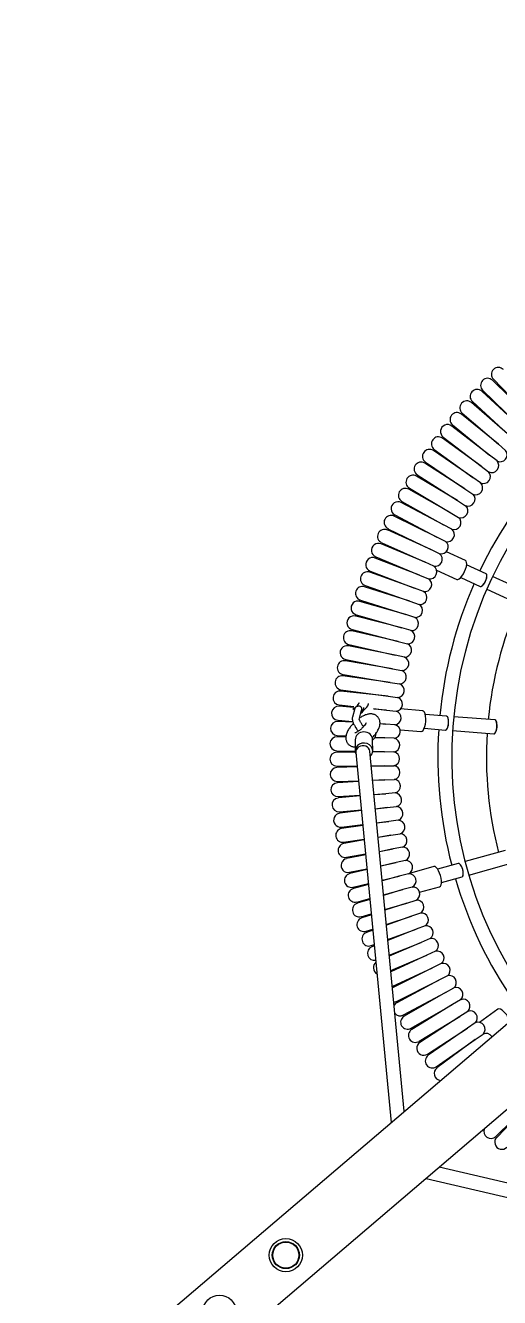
# Model space of a CAD drawing. Header units: millimetres. Extents: x 246416442 to 246896683, y 7418963194 to 7419503218.
# Drawn here: x 246850904 to 246851447, y 7419442122 to 7419443582 of the extents above; entities that cross this region are included whole.
import ezdxf
from ezdxf.lldxf.tags import DXFTag

# ---------------------------------------------------------------- set-up
doc = ezdxf.new("R2010")
doc.units = ezdxf.units.MM
doc.linetypes.add('DASHED2', pattern=[9.525, 6.35, -3.175])
for name, color, linetype in [('L-EDGE-CONCRETE', 1, 'CONCRETE_EDGE_SHORT'), ('L-Hatch Boundary', 1, 'Continuous'), ('L-ST-SHADE-SAIL', 5, 'DASHED2'), ('L-X-E-PLAY', 9, 'Continuous')]:
    doc.layers.add(name, color=color, linetype=linetype)
doc.layers.add('L-SUB-SOIL DRAINAGE', color=170, linetype='SUBSOIL', lineweight=20)
doc.styles.get("Standard").update_dxf_attribs({"font": 'arial.ttf'})
doc.linetypes.add('CONCRETE_EDGE_SHORT', pattern='A,0.5,-0.2,["CE",Standard,S=0.1,R=0,X=-0.05,Y=-0.05],-0.2', length=0.9)
tags = doc.linetypes.add('SUBSOIL', pattern='A,12.7,-5.08,["SSD",Standard,S=2.54,R=0,X=-2.54,Y=-1.27],-6.35', length=24.13).pattern_tags.tags
tags[6] = DXFTag(74, 10)

# ---------------------------------------------------------------- blocks, each defined once
blk = doc.blocks.new('Bird Nest Swing - Moduplay')
at = {"layer": 'L-X-E-PLAY', "lineweight": 25}
for p, q in [((40.8838, 32.7936), (40.8838, 35.2132)), ((40.9588, 35.2098), (40.9588, 32.7902)), ((40.3111, 33.9537), (40.3656, 33.9573)), ((40.3656, 33.9573), (40.3112, 33.9522)), ((40.3127, 33.9362), (40.3671, 33.9414)), ((40.3671, 33.9414), (40.3129, 33.9347)), ((40.3149, 33.9188), (40.3691, 33.9255)), ((40.3691, 33.9255), (40.3151, 33.9173)), ((40.3175, 33.9014), (40.3715, 33.9097)), ((40.3715, 33.9097), (40.3177, 33.8999)), ((40.3823, 33.9115), (40.3715, 33.9097)), ((40.3206, 33.8842), (40.3743, 33.8939)), ((40.3743, 33.8939), (40.3209, 33.8826)), ((40.3851, 33.8961), (40.3743, 33.8939)), ((40.3242, 33.867), (40.3777, 33.8783)), ((40.3777, 33.8783), (40.3246, 33.8654)), ((40.3777, 33.8783), (40.3883, 33.8807)), ((40.3283, 33.8499), (40.3814, 33.8627)), ((40.3814, 33.8627), (40.3287, 33.8484)), ((40.392, 33.8655), (40.3814, 33.8627)), ((40.3329, 33.8329), (40.3856, 33.8473)), ((40.3856, 33.8473), (40.3334, 33.8314)), ((40.3856, 33.8473), (40.3962, 33.8503)), ((40.338, 33.8161), (40.3903, 33.832)), ((40.3903, 33.832), (40.3385, 33.8146)), ((40.3903, 33.832), (40.4007, 33.8353)), ((40.5259, 33.8262), (40.4827, 33.806)), ((40.3436, 33.7995), (40.3954, 33.8168)), ((40.3954, 33.8168), (40.3441, 33.798)), ((40.3954, 33.8168), (40.4057, 33.8205)), ((40.4895, 33.7915), (40.5327, 33.8117)), ((40.3496, 33.783), (40.4009, 33.8018)), ((40.4009, 33.8018), (40.3502, 33.7815)), ((40.4111, 33.8057), (40.4009, 33.8018)), ((40.4754, 33.8026), (40.4531, 33.7922)), ((40.3561, 33.7666), (40.4068, 33.787)), ((40.4069, 33.787), (40.3567, 33.7652)), ((40.417, 33.7912), (40.4068, 33.787)), ((40.4485, 33.7945), (40.4266, 33.7843)), ((40.4599, 33.7777), (40.4822, 33.7881)), ((40.3631, 33.7505), (40.4132, 33.7723)), ((40.4132, 33.7723), (40.3638, 33.7491)), ((40.4232, 33.7768), (40.4132, 33.7723)), ((40.4356, 33.762), (40.4586, 33.7727)), ((40.3706, 33.7346), (40.42, 33.7578)), ((40.42, 33.7578), (40.3712, 33.7332)), ((40.4299, 33.7626), (40.42, 33.7578)), ((40.3785, 33.7189), (40.4272, 33.7435)), ((40.4272, 33.7435), (40.3792, 33.7175)), ((40.4272, 33.7435), (40.4369, 33.7486)), ((40.3868, 33.7034), (40.4348, 33.7294)), ((40.4348, 33.7294), (40.3876, 33.7021)), ((40.4444, 33.7348), (40.4348, 33.7294)), ((40.3956, 33.6882), (40.4428, 33.7156)), ((40.4428, 33.7156), (40.3964, 33.6869)), ((40.4428, 33.7156), (40.4523, 33.7212)), ((40.4605, 33.7079), (40.4513, 33.702)), ((40.4048, 33.6733), (40.4513, 33.702)), ((40.4513, 33.702), (40.4056, 33.6719)), ((40.4691, 33.6948), (40.46, 33.6886)), ((40.6098, 33.7015), (40.5761, 33.6678)), ((40.4144, 33.6586), (40.46, 33.6886)), ((40.46, 33.6886), (40.4153, 33.6573)), ((40.4692, 33.6755), (40.4781, 33.6819)), ((40.5874, 33.6565), (40.6211, 33.6902)), ((40.4245, 33.6442), (40.4692, 33.6755)), ((40.4692, 33.6755), (40.4254, 33.6429)), ((40.4875, 33.6693), (40.4788, 33.6627)), ((40.4349, 33.6301), (40.4788, 33.6627)), ((40.4788, 33.6627), (40.4359, 33.6288)), ((40.4458, 33.6163), (40.4887, 33.6501)), ((40.4887, 33.6501), (40.4468, 33.615)), ((40.4887, 33.6501), (40.4972, 33.657)), ((40.5704, 33.6621), (40.553, 33.6447)), ((40.5643, 33.6334), (40.5817, 33.6508)), ((40.4571, 33.6028), (40.4989, 33.6378)), ((40.4989, 33.6378), (40.4581, 33.6016)), ((40.4989, 33.6378), (40.5073, 33.645)), ((40.5479, 33.6452), (40.5298, 33.6272)), ((40.4687, 33.5896), (40.5096, 33.6259)), ((40.5096, 33.6259), (40.4698, 33.5885)), ((40.5096, 33.6259), (40.5177, 33.6332)), ((40.5205, 33.6142), (40.5284, 33.6218)), ((40.5478, 33.6112), (40.5648, 33.6283)), ((40.5094, 33.6038), (40.5205, 33.6142)), ((40.5205, 33.6142), (40.5101, 33.6038)), ((40.5395, 33.6107), (40.5318, 33.6029)), ((40.7313, 33.613), (40.7111, 33.5699)), ((40.7256, 33.5631), (40.7458, 33.6063)), ((40.5073, 33.5844), (40.5019, 33.5923)), ((40.5274, 33.5984), (40.5318, 33.6029)), ((40.5318, 33.6029), (40.5275, 33.5983)), ((40.5358, 33.5838), (40.5434, 33.5918)), ((40.5434, 33.5918), (40.536, 33.5835)), ((40.5508, 33.5999), (40.5434, 33.5918)), ((40.4807, 33.5768), (40.4931, 33.5884)), ((40.4934, 33.5872), (40.4818, 33.5757)), ((40.4931, 33.5643), (40.505, 33.5762)), ((40.494, 33.5861), (40.4963, 33.5862)), ((40.4953, 33.5877), (40.5013, 33.579)), ((40.5353, 33.5847), (40.5326, 33.5887)), ((40.5458, 33.5716), (40.5359, 33.5799)), ((40.5463, 33.5711), (40.5553, 33.5812)), ((40.5553, 33.5812), (40.5466, 33.5708)), ((40.5625, 33.5894), (40.5553, 33.5812)), ((40.5676, 33.5708), (40.5745, 33.5793)), ((40.5061, 33.5758), (40.4942, 33.5632)), ((40.523, 33.5646), (40.5329, 33.5564)), ((40.8838, 33.3307), (40.5439, 33.5689)), ((40.5577, 33.5592), (40.5676, 33.5708)), ((40.5676, 33.5708), (40.5581, 33.559)), ((40.5801, 33.5609), (40.5868, 33.5695)), ((40.7077, 33.5626), (40.6973, 33.5403)), ((41.2985, 33.5701), (40.9588, 33.3196)), ((40.5058, 33.5522), (40.5128, 33.5595)), ((40.5136, 33.5586), (40.507, 33.5512)), ((40.5189, 33.5405), (40.533, 33.5562)), ((40.5338, 33.5557), (40.5201, 33.5395)), ((40.5323, 33.5291), (40.5474, 33.547)), ((40.5347, 33.5558), (40.8838, 33.3112)), ((40.5712, 33.5498), (40.5801, 33.5609)), ((40.5801, 33.5609), (40.5716, 33.5495)), ((40.5847, 33.5403), (40.5929, 33.5512)), ((40.5929, 33.5513), (40.585, 33.5401)), ((40.5993, 33.5601), (40.5929, 33.5512)), ((40.6059, 33.542), (40.6121, 33.551)), ((40.7118, 33.5335), (40.7222, 33.5558)), ((40.9588, 33.2997), (41.308, 33.5572)), ((40.5481, 33.5464), (40.5335, 33.5281)), ((40.546, 33.5182), (40.5612, 33.5372)), ((40.5619, 33.5367), (40.5473, 33.5172)), ((40.5981, 33.5309), (40.6059, 33.542)), ((40.6059, 33.542), (40.5984, 33.5307)), ((40.6115, 33.5215), (40.6192, 33.5331)), ((40.6192, 33.5331), (40.6118, 33.5213)), ((40.6252, 33.5424), (40.6192, 33.5331)), ((40.6328, 33.5247), (40.6385, 33.5341)), ((40.6923, 33.539), (40.68, 33.5125)), ((40.56, 33.5076), (40.575, 33.5275)), ((40.5757, 33.5271), (40.5613, 33.5067)), ((40.5744, 33.4974), (40.5888, 33.5179)), ((40.625, 33.5121), (40.6328, 33.5247)), ((40.6328, 33.5247), (40.6253, 33.5119)), ((40.652, 33.5261), (40.6466, 33.5166)), ((40.6658, 33.5186), (40.6607, 33.5089)), ((40.704, 33.5073), (40.7141, 33.5288)), ((40.5895, 33.5174), (40.5757, 33.4965)), ((40.589, 33.4877), (40.6026, 33.5082)), ((40.6034, 33.5077), (40.5903, 33.4868)), ((40.6385, 33.5026), (40.6466, 33.5166)), ((40.6466, 33.5166), (40.6388, 33.5024)), ((40.652, 33.4931), (40.6607, 33.5089)), ((40.6607, 33.5089), (40.6524, 33.4928)), ((40.6797, 33.5115), (40.6749, 33.5016)), ((40.6939, 33.5047), (40.6894, 33.4948)), ((40.6039, 33.4783), (40.6165, 33.4985)), ((40.6172, 33.498), (40.6052, 33.4775)), ((40.619, 33.4695), (40.6303, 33.4888)), ((40.6657, 33.4836), (40.6749, 33.5016)), ((40.6749, 33.5016), (40.6662, 33.4832)), ((40.6747, 33.5012), (40.6738, 33.4994)), ((40.6794, 33.4739), (40.6894, 33.4948)), ((40.6894, 33.4948), (40.68, 33.4735)), ((40.704, 33.4883), (40.7083, 33.4984)), ((40.7228, 33.4925), (40.7188, 33.4823)), ((40.8644, 33.4886), (40.8621, 33.4626)), ((40.6311, 33.4883), (40.6204, 33.4687)), ((40.6344, 33.461), (40.6443, 33.479)), ((40.6451, 33.4784), (40.6358, 33.4603)), ((40.6934, 33.4642), (40.704, 33.4883)), ((40.704, 33.4883), (40.694, 33.4637)), ((40.7074, 33.4543), (40.7188, 33.4823)), ((40.7188, 33.4823), (40.7082, 33.4538)), ((40.7217, 33.4443), (40.7338, 33.4767)), ((40.7338, 33.4767), (40.7226, 33.4437)), ((40.7375, 33.487), (40.7338, 33.4767)), ((40.7523, 33.482), (40.749, 33.4715)), ((40.7673, 33.4773), (40.7642, 33.4668)), ((40.6501, 33.453), (40.6583, 33.4692)), ((40.6592, 33.4686), (40.6515, 33.4523)), ((40.6659, 33.4454), (40.6725, 33.4593)), ((40.7362, 33.4341), (40.749, 33.4715)), ((40.749, 33.4715), (40.7372, 33.4334)), ((40.7509, 33.4238), (40.7642, 33.4668)), ((40.7642, 33.4668), (40.7521, 33.423)), ((40.766, 33.4133), (40.7797, 33.4625)), ((40.7797, 33.4625), (40.7672, 33.4124)), ((40.7824, 33.4731), (40.7797, 33.4625)), ((40.7977, 33.4694), (40.7952, 33.4587)), ((40.8108, 33.4553), (40.813, 33.466)), ((40.8284, 33.4631), (40.8265, 33.4523)), ((40.8439, 33.4607), (40.8424, 33.4498)), ((40.6734, 33.4586), (40.6673, 33.4448)), ((40.682, 33.4383), (40.6868, 33.4492)), ((40.6878, 33.4485), (40.6834, 33.4377)), ((40.7821, 33.4057), (40.7952, 33.4587)), ((40.7952, 33.4587), (40.7836, 33.4053)), ((40.7992, 33.4019), (40.8108, 33.4553)), ((40.8108, 33.4553), (40.8008, 33.4016)), ((40.8165, 33.3987), (40.8265, 33.4523)), ((40.8265, 33.4523), (40.818, 33.3984)), ((40.8338, 33.3959), (40.8424, 33.4498)), ((40.8424, 33.4498), (40.8354, 33.3957)), ((40.8513, 33.3936), (40.8582, 33.4478)), ((40.8582, 33.4478), (40.8528, 33.3935)), ((40.8595, 33.4587), (40.8582, 33.4478)), ((40.8687, 33.3919), (40.8741, 33.4462)), ((40.8741, 33.4462), (40.8703, 33.3917)), ((40.8741, 33.4462), (40.8751, 33.4571)), ((40.974, 33.3919), (40.97, 33.4464)), ((40.97, 33.4464), (40.9756, 33.392)), ((40.6983, 33.4317), (40.7013, 33.4391)), ((40.7024, 33.4383), (40.6997, 33.4311)), ((40.7147, 33.4255), (40.7159, 33.4288)), ((40.7172, 33.4279), (40.7162, 33.425))]:
    blk.add_line(p, q, dxfattribs=at)
for centre, radius in [((40.9213, 33.1204), 0.019), ((40.9213, 33.1204), 0.0155), ((40.9213, 33.1204), 0.015), ((40.9213, 33.1204), 0.015), ((40.9213, 33.0204), 0.019)]:
    blk.add_circle(centre, radius, dxfattribs=at)
for centre, radius, start, end in [((40.9213, 34.0017), 0.4802, 94.4787, 265.5213), ((40.3106, 33.9617), 0.008, 93.7423, 273.7423), ((40.312, 33.9442), 0.008, 95.3868, 275.3868), ((40.9213, 34.0017), 0.4962, 185.9175, 204.0729), ((40.3139, 33.9268), 0.008, 97.0314, 277.0314), ((40.3163, 33.9093), 0.008, 98.6761, 278.6761), ((40.3192, 33.892), 0.008, 100.3206, 280.3206), ((40.3821, 33.9035), 0.008, 291.6825, 88.9524), ((40.3226, 33.8748), 0.008, 101.9653, 281.9653), ((40.3852, 33.8881), 0.008, 293.3224, 90.6036), ((40.3887, 33.8727), 0.008, 294.9636, 92.2529), ((40.3265, 33.8577), 0.008, 103.6098, 283.6098), ((40.3926, 33.8575), 0.008, 296.606, 93.9009), ((40.3308, 33.8406), 0.008, 105.2545, 285.2545), ((40.3969, 33.8424), 0.008, 298.2778, 95.5475), ((40.3357, 33.8238), 0.008, 106.8991, 286.8991), ((40.4017, 33.8274), 0.008, 299.894, 97.1653), ((40.341, 33.807), 0.008, 108.5437, 288.5437), ((40.4069, 33.8126), 0.008, 301.5627, 98.8381), ((40.3469, 33.7905), 0.008, 110.1883, 290.1883), ((40.4126, 33.7979), 0.008, 303.1849, 100.4587), ((40.9213, 34.0017), 0.4405, 206.0357, 223.9594), ((40.3532, 33.7741), 0.008, 111.8328, 291.8328), ((40.4186, 33.7834), 0.008, 304.8435, 102.1255), ((40.9213, 34.0017), 0.4962, 205.9204, 224.0762), ((40.4251, 33.769), 0.008, 306.4901, 103.7562), ((40.3599, 33.7579), 0.008, 113.4775, 293.4775), ((40.432, 33.7549), 0.008, 308.1173, 105.3989), ((40.3672, 33.7418), 0.008, 115.1221, 295.1221), ((40.4393, 33.7409), 0.008, 309.7599, 107.0607), ((40.3749, 33.726), 0.008, 116.7667, 296.7667), ((40.447, 33.7272), 0.008, 311.4117, 108.7074), ((40.383, 33.7105), 0.008, 118.4113, 298.4113), ((40.455, 33.7137), 0.008, 313.06, 110.3448), ((40.4635, 33.7004), 0.008, 314.7028, 111.9857), ((40.3916, 33.6952), 0.008, 120.0558, 300.0558), ((40.4723, 33.6874), 0.008, 316.3381, 113.6322), ((40.4006, 33.6801), 0.008, 121.7005, 301.7005), ((40.4815, 33.6747), 0.008, 317.9949, 115.2859), ((40.9213, 34.0017), 0.4405, 226.0406, 243.9643), ((40.41, 33.6653), 0.008, 123.345, 303.345), ((40.4911, 33.6622), 0.008, 319.6584, 116.9185), ((40.4199, 33.6507), 0.008, 124.9897, 304.9897), ((40.501, 33.65), 0.008, 321.2874, 118.5442), ((40.4302, 33.6365), 0.008, 126.6343, 306.6343), ((40.5113, 33.6381), 0.008, 322.9236, 120.2043), ((40.5219, 33.6264), 0.008, 324.5649, 121.8573), ((40.9213, 34.0017), 0.4962, 225.9238, 244.0796), ((40.4409, 33.6225), 0.008, 128.2789, 308.2789), ((40.5328, 33.6151), 0.008, 326.2081, 123.5051), ((40.4519, 33.6089), 0.008, 129.9236, 309.9236), ((40.5441, 33.6042), 0.008, 327.8523, 125.1513), ((40.4634, 33.5956), 0.008, 131.568, 311.568), ((40.5556, 33.5935), 0.008, 329.4984, 126.7962), ((40.5675, 33.5832), 0.008, 331.1457, 128.4393), ((40.4752, 33.5826), 0.008, 133.2127, 313.2127), ((40.5797, 33.5732), 0.008, 332.798, 130.0812), ((40.4874, 33.57), 0.008, 134.8573, 314.8573), ((40.5, 33.5577), 0.008, 136.5019, 316.5019), ((40.5921, 33.5636), 0.008, 334.4572, 131.7181), ((40.6048, 33.5543), 0.008, 336.0872, 133.3482), ((40.5129, 33.5458), 0.008, 138.1466, 318.1466), ((40.6178, 33.5454), 0.008, 337.7185, 135.0072), ((40.9213, 34.0017), 0.4962, 245.9271, 264.0825), ((40.5262, 33.5343), 0.008, 139.791, 319.791), ((40.631, 33.5369), 0.008, 339.3701, 136.6652), ((40.6445, 33.5287), 0.008, 341.0197, 138.3028), ((40.5398, 33.5231), 0.008, 141.4357, 321.4357), ((40.6581, 33.521), 0.008, 342.6652, 139.9425), ((40.672, 33.5136), 0.008, 344.3044, 141.5862), ((40.5536, 33.5124), 0.008, 143.0803, 323.0803), ((40.5678, 33.502), 0.008, 144.7249, 324.7249), ((40.6862, 33.5067), 0.008, 345.9473, 143.236), ((40.7005, 33.5001), 0.008, 347.6068, 144.8825), ((40.5823, 33.4921), 0.008, 146.3695, 326.3695), ((40.7149, 33.494), 0.008, 349.2341, 146.5122), ((40.7296, 33.4883), 0.008, 350.8991, 148.1741), ((40.7444, 33.483), 0.008, 352.538, 149.7984), ((40.5971, 33.4826), 0.008, 148.0141, 328.0141), ((40.6121, 33.4735), 0.008, 149.6587, 329.6587), ((40.7594, 33.4781), 0.008, 354.1819, 151.4485), ((40.7745, 33.4737), 0.008, 355.8233, 153.094), ((40.7897, 33.4697), 0.008, 357.4636, 154.7416), ((40.805, 33.4661), 0.008, 359.1018, 156.3907), ((40.6274, 33.4648), 0.008, 151.3032, 331.3032), ((40.6429, 33.4566), 0.008, 152.9479, 332.9479), ((40.8204, 33.463), 0.008, 0.7657, 158.0415), ((40.8359, 33.4604), 0.008, 2.3882, 159.6669), ((40.8515, 33.4581), 0.008, 4.0322, 161.3336), ((40.8671, 33.4564), 0.008, 5.6955, 162.9786), ((40.8828, 33.455), 0.008, 82.8866, 164.6047), ((40.6587, 33.4489), 0.008, 154.5925, 334.5925), ((40.6747, 33.4416), 0.008, 156.2371, 336.2371), ((40.6908, 33.4347), 0.008, 157.8817, 337.8817), ((40.7072, 33.4283), 0.008, 159.5263, 339.5263), ((40.7238, 33.4224), 0.008, 161.171, 330.2416), ((40.7405, 33.417), 0.008, 178.4012, 291.5435), ((40.7743, 33.4076), 0.008, 324.0677, 346.1047), ((40.7914, 33.4036), 0.008, 167.7493, 201.7676), ((40.7914, 33.4036), 0.008, 268.1771, 347.7493), ((40.8086, 33.4001), 0.008, 169.394, 349.394), ((40.8259, 33.3971), 0.008, 171.0385, 351.0385), ((40.8433, 33.3947), 0.008, 172.6831, 352.6831), ((40.8608, 33.3927), 0.008, 174.3277, 354.3277), ((40.8783, 33.3912), 0.008, 175.9723, 313.2941), ((40.966, 33.3913), 0.008, 204.6332, 4.1953), ((40.9835, 33.3928), 0.008, 185.8399, 5.8399)]:
    blk.add_arc(centre, radius, start, end, dxfattribs=at)
for centre, major_axis, ratio, start_param, end_param in [((40.4535, 33.7836), (0.0051, -0.0109), 0.370826, 0, 3.141593), ((40.4788, 33.7954), (0.00338, -0.00725), 0.370826, 0, 3.141593), ((40.4788, 33.7954), (-0.00338, 0.00725), 0.370826, 3.141593, 6.283185), ((40.4114, 33.764), (-0.0051, 0.0109), 0.370826, 0.945187, 0.97075), ((40.4114, 33.764), (-0.00338, 0.00725), 0.370826, 0.513159, 0.559468), ((40.4114, 33.764), (-0.00338, 0.00725), 0.370826, -0.558008, -0.53299), ((40.4114, 33.764), (-0.0051, 0.0109), 0.370826, -3.835864, -3.805783), ((40.6154, 33.6958), (0.00566, -0.00566), 0.37076, 0, 3.141593), ((40.6154, 33.6958), (-0.00566, 0.00566), 0.331502, 3.141593, 6.283185), ((40.576, 33.6564), (-0.00566, 0.00566), 0.37076, 3.141593, 6.283185), ((40.576, 33.6564), (0.00566, -0.00566), 0.37076, 0, 3.141593), ((40.5563, 33.6367), (0.00849, -0.00849), 0.37076, 0, 3.141593), ((40.5235, 33.6039), (-0.00849, 0.00849), 0.37076, 0.639021, 0.66971), ((40.4938, 33.5911), (0.00021, -0.005), 0.192118, 0, 3.141593), ((40.5016, 33.5914), (0.0005, -0.012), 0.192118, 1.375451, 3.141593), ((40.5016, 33.5914), (-0.00021, 0.005), 0.192118, 4.661105, 6.283185), ((40.5235, 33.6039), (-0.00566, 0.00566), 0.37076, 3.718886, 3.741505), ((40.5295, 33.5723), (-0.00644, -0.00765), 0.903433, 3.141593, 6.283185), ((40.5393, 33.564), (0.00644, 0.00765), 0.903433, 0, 3.584512), ((40.5393, 33.5623), (0.00459, 0.00655), 0.886149, 0, 3.141593), ((40.5393, 33.564), (0.00644, 0.00765), 0.903433, 5.521742, 6.283185), ((40.715, 33.5592), (0.00725, -0.00338), 0.370826, 0, 3.141593), ((40.715, 33.5592), (-0.00725, 0.00338), 0.370826, 3.141593, 6.283185), ((40.7032, 33.5339), (0.0109, -0.0051), 0.370826, 0, 3.141593), ((40.8763, 33.4875), (-0.012, 0.001), 0.371015, 4.074273, 6.283185), ((40.6836, 33.4918), (-0.0109, 0.0051), 0.370826, -4.376786, -4.353183), ((40.6836, 33.4918), (-0.00725, 0.00338), 0.370826, -4.194071, -4.162205), ((40.8723, 33.4413), (0.012, -0.001), 0.371015, -1.460978, -1.438045), ((40.8723, 33.4413), (0.00797, -0.0007), 0.371015, -1.403478, -1.374233)]:
    blk.add_ellipse(centre, major_axis=major_axis, ratio=ratio, start_param=start_param, end_param=end_param, dxfattribs=at)
for points, knots in [([(40.4948, 33.5897), (40.4948, 33.5902), (40.4949, 33.5908), (40.4953, 33.5918), (40.4955, 33.5923), (40.4961, 33.5931), (40.4965, 33.5935), (40.4973, 33.594), (40.4978, 33.5942), (40.4986, 33.5943), (40.4989, 33.5942), (40.4995, 33.5941), (40.4997, 33.594), (40.5005, 33.5937), (40.5009, 33.5933), (40.5015, 33.5927), (40.5017, 33.5925), (40.5019, 33.5923)], [0, 0, 0, 0, 0.152887, 0.152887, 0.305774, 0.305774, 0.458661, 0.458661, 0.611548, 0.611548, 0.687991, 0.687991, 0.764435, 0.764435, 0.917322, 0.917322, 1, 1, 1, 1]), ([(40.5339, 33.5812), (40.5338, 33.5819), (40.5336, 33.5833), (40.5333, 33.5855), (40.5329, 33.5876), (40.5323, 33.5897), (40.5316, 33.5918), (40.5307, 33.5938), (40.5297, 33.5956), (40.5286, 33.5972), (40.5273, 33.5985), (40.5259, 33.5996), (40.5245, 33.6005), (40.523, 33.601), (40.5214, 33.6014), (40.5199, 33.6015), (40.5183, 33.6013), (40.5168, 33.6009), (40.5154, 33.6003), (40.514, 33.5995), (40.5128, 33.5984), (40.5116, 33.5972), (40.5106, 33.5957), (40.5097, 33.594), (40.5089, 33.5921), (40.5083, 33.59), (40.5078, 33.5879), (40.5074, 33.5857), (40.5073, 33.5844), (40.5073, 33.5837)], [0, 0, 0, 0, 0.0360324, 0.0751801, 0.1150104, 0.1558788, 0.198199, 0.2421723, 0.2866888, 0.3288344, 0.3670796, 0.402092, 0.434951, 0.4664528, 0.497107, 0.5272622, 0.5571967, 0.5871707, 0.6174952, 0.6485717, 0.6809769, 0.7155451, 0.7533102, 0.7948215, 0.8386156, 0.8819994, 0.9239113, 0.9644991, 1, 1, 1, 1]), ([(40.4953, 33.5877), (40.4952, 33.5879), (40.4951, 33.5881), (40.4949, 33.5887), (40.4948, 33.5891), (40.4948, 33.5897)], [0, 0, 0, 0, 0.314703, 0.314703, 1, 1, 1, 1]), ([(40.5013, 33.579), (40.5015, 33.5787), (40.502, 33.5781), (40.503, 33.5773), (40.5042, 33.5766), (40.5056, 33.5759), (40.5071, 33.5754), (40.5088, 33.5749), (40.5106, 33.5746), (40.5124, 33.5743), (40.5142, 33.5741), (40.5161, 33.5739), (40.5173, 33.5739), (40.5179, 33.5739)], [0, 0, 0, 0, 0.070641, 0.153669, 0.251245, 0.355806, 0.456711, 0.553244, 0.646866, 0.738663, 0.829327, 0.919325, 1, 1, 1, 1]), ([(40.5177, 33.5819), (40.5174, 33.5819), (40.5165, 33.5819), (40.5151, 33.582), (40.5135, 33.5822), (40.5121, 33.5824), (40.5108, 33.5827), (40.5097, 33.583), (40.5088, 33.5833), (40.5082, 33.5835), (40.5078, 33.5837), (40.5077, 33.5838), (40.5077, 33.5838), (40.5077, 33.5838)], [0, 0, 0, 0, 0.066279, 0.1786191, 0.2901574, 0.4003522, 0.5085103, 0.6137222, 0.7148345, 0.8105429, 0.8997605, 0.9823669, 1, 1, 1, 1]), ([(40.5162, 33.587), (40.5162, 33.587), (40.5162, 33.587), (40.5167, 33.5861), (40.5174, 33.5837), (40.518, 33.5802), (40.5181, 33.5763), (40.5178, 33.5728), (40.5173, 33.5704), (40.5169, 33.5696), (40.5169, 33.5696), (40.5169, 33.5696)], [0, 0, 0, 0, 0.026046, 0.143848, 0.279297, 0.426992, 0.578772, 0.727009, 0.86368, 0.983355, 1, 1, 1, 1]), ([(40.536, 33.5799), (40.5361, 33.5801), (40.5362, 33.5807), (40.5363, 33.5817), (40.5362, 33.5828), (40.5359, 33.5839), (40.5355, 33.5844), (40.5353, 33.5847)], [0, 0, 0, 0, 0.151102, 0.362072, 0.571217, 0.783331, 1, 1, 1, 1]), ([(40.5073, 33.5754), (40.5073, 33.5752), (40.5074, 33.5743), (40.5076, 33.5727), (40.508, 33.5705), (40.5085, 33.5684), (40.5091, 33.5663), (40.5099, 33.5643), (40.5108, 33.5624), (40.5119, 33.5606), (40.5131, 33.5591), (40.5144, 33.5579), (40.5158, 33.5569), (40.5173, 33.5562), (40.5188, 33.5557), (40.5203, 33.5554), (40.5219, 33.5554), (40.5235, 33.5557), (40.5249, 33.5562), (40.5263, 33.5569), (40.5276, 33.5578), (40.5286, 33.5587), (40.5291, 33.5592), (40.5292, 33.5594)], [0, 0, 0, 0, 0.009919, 0.06523, 0.121263, 0.178462, 0.237375, 0.298549, 0.361796, 0.424302, 0.482055, 0.534412, 0.582825, 0.628698, 0.672967, 0.716243, 0.758974, 0.80154, 0.844329, 0.887821, 0.932669, 0.979847, 1, 1, 1, 1])]:
    blk.add_open_spline(points, degree=3, knots=knots, dxfattribs=at)

msp = doc.modelspace()

# ---------------------------------------------------------------- linework, layer by layer
at = {"layer": 'L-EDGE-CONCRETE', "ltscale": 25, "flags": 128}
msp.add_lwpolyline([(246848611.4, 7419437764.3, 200, 200, -0.123633), (246848419.4, 7419434283.2, 200, 200, 0.388271), (246853799.3, 7419438442.8, 200, 200, -0.519902), (246847741.3, 7419445155.5, 200, 200, -0.236833), (246843497.8, 7419445010, 200, 200, -0.098065), (246843427.2, 7419442466.4, 200, 200, -0.135373), (246846549.7, 7419441107.2, 200, 200, -0.155485), (246848594, 7419437775.9, 0, 0, 0)], format="xyseb", dxfattribs=at)
at = {"layer": 'L-Hatch Boundary', "ltscale": 0.1}
msp.add_arc((246853119.2, 7419443907.2), 5506.5, 166.7974, 308.2764, dxfattribs=at)
at = {"layer": 'L-ST-SHADE-SAIL', "ltscale": 0.5, "const_width": 100, "flags": 128}
msp.add_lwpolyline([(246859558.4, 7419444257.7, -0.009804), (246850603.8, 7419449269.6, -0.241023), (246847202.1, 7419444392.7, -0.235128), (246853154.9, 7419437677.9, -0.27209), (246859558.4, 7419444257.7, 24.185164)], format="xyb", dxfattribs=at)
at = {"layer": 'L-SUB-SOIL DRAINAGE', "ltscale": 0.75, "flags": 128}
msp.add_lwpolyline([(246847130, 7419444362.6, 0.448469), (246853357.2, 7419437905.4, -0.324879), (246848823.3, 7419434569.5, 0.430259), (246843979.5, 7419442670.9, 0.058905), (246844081.6, 7419444281.4)], format="xyb", close=True, dxfattribs=at)

# ---------------------------------------------------------------- block references
at = {"layer": 'L-X-E-PLAY', "xscale": 999.9999999999994, "yscale": 999.9999999999994, "zscale": 999.9999999999994, "rotation": 310.4639740679995}
msp.add_blockref('Bird Nest Swing - Moduplay', (246799447, 7419451810), dxfattribs=at)

doc.saveas('drawing.dxf')
